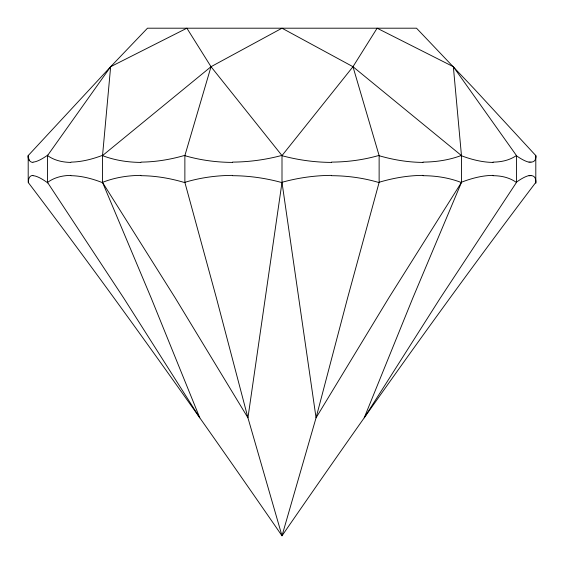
<?xml version="1.0" encoding="UTF-8"?>
<svg xmlns="http://www.w3.org/2000/svg" width="564" height="564" viewBox="0 0 564 564"><rect width="100%" height="100%" fill="white"/><g stroke="black" fill="none" stroke-linecap="round" stroke-linejoin="round"><path stroke-width="0.85" d="M110.65 66.707L47.517 155.586L47.517 182.412L123.65 297.961L199.783 417.811L151.159 297.961L102.535 182.412L102.535 155.586L110.65 66.707L147.486 28.2L416.514 28.2L473.964 88.59L535.8 155.586L535.8 182.412C448.168 297.989 364.358 416.415 282 535.8C199.642 416.415 115.839 297.989 28.2 182.412L28.2 155.586L110.65 66.707L186.881 28.2L211.021 66.707L282 155.586L282 182.412L316.059 417.811L282 535.8L247.941 417.811L216.407 297.961L184.872 182.412L184.872 155.586L211.021 66.707L282 28.2L352.979 66.707L461.465 155.586L461.465 182.412L412.841 297.961L364.217 417.811L440.35 297.961L516.483 182.412L516.483 155.586L453.35 66.707L377.119 28.2L352.979 66.707L282 155.586M282 182.412L247.941 417.811L175.242 297.961L102.535 182.412M461.465 182.412L388.758 297.961L316.059 417.811L347.593 297.961L379.128 182.412L379.128 155.586L352.979 66.707M102.535 155.586L211.021 66.707M529.088 175.799L530.921 175.594M530.921 162.185L529.074 161.988M453.35 66.707L461.465 155.586M461.366 155.452A156.108 104.284 36.8 0 1 422.972 162.101M493.162 162.411A156.108 69.816 48.4 0 1 461.542 155.791M461.542 182.193A152.978 69.301 -49.4 0 1 493.147 175.383M422.972 175.693A152.978 103.353 -37.8 0 1 461.366 182.539M492.971 175.693A152.978 69.055 -49.2 0 1 516.434 182.468M516.793 181.911A154.106 24.59 -54 0 1 529.272 175.545M423.085 162.411A156.108 104.495 37 0 1 379.135 155.727M379.029 155.417A156.108 122.973 14.7 0 1 331.505 162.101M379.128 182.264A152.978 103.656 -37.9 0 1 423.078 175.383M331.505 175.693A152.978 121.909 -15.2 0 1 379.036 182.574M281.972 182.299A152.978 122.233 -15.3 0 1 331.533 175.383M232.502 175.693A152.978 121.909 15.2 0 1 281.944 182.609M184.83 182.334A152.978 122.198 15.4 0 1 232.446 175.383M141.042 175.693A152.978 103.353 37.8 0 1 184.886 182.644M102.507 182.369A152.978 103.557 38 0 1 140.901 175.383M71.036 175.693A152.978 69.055 49.2 0 1 102.641 182.715M47.545 182.44A152.978 69.153 49.4 0 1 70.845 175.39M33.156 175.707A152.978 24.252 53.8 0 1 47.891 183.004M28.454 182.736A152.978 24.224 54 0 1 32.938 175.397M530.893 175.637A152.407 24.167 -53.8 0 1 535.87 183.18M516.427 155.523A156.108 69.717 48.2 0 1 492.978 162.101M529.244 162.22A157.314 24.689 53 0 1 516.751 156.002M535.997 155.833A155.495 24.449 52.9 0 1 530.837 162.072M535.553 155.276A155.495 24.421 53.1 0 1 535.342 158.329M29.067 160.162A156.108 24.541 -52.9 0 1 28.574 159.175M28.383 158.604A156.108 24.541 -52.9 0 1 28.031 155.798M32.923 162.397A156.108 24.52 -53.1 0 1 28.447 155.283M47.898 154.994A156.108 24.372 -52.9 0 1 33.149 162.087M70.831 162.404A156.108 69.816 -48.4 0 1 47.538 155.558M102.648 155.283A156.108 69.576 -48.3 0 1 71.036 162.101M140.901 162.411A156.108 104.495 -37 0 1 102.507 155.622M184.886 155.347A156.108 104.185 -36.9 0 1 141.042 162.101M232.446 162.411A156.108 123.255 -14.8 0 1 184.83 155.664M281.944 155.389A156.108 122.938 -14.8 0 1 232.509 162.101M331.54 162.411A156.108 123.255 14.8 0 1 281.972 155.692"/></g></svg>
